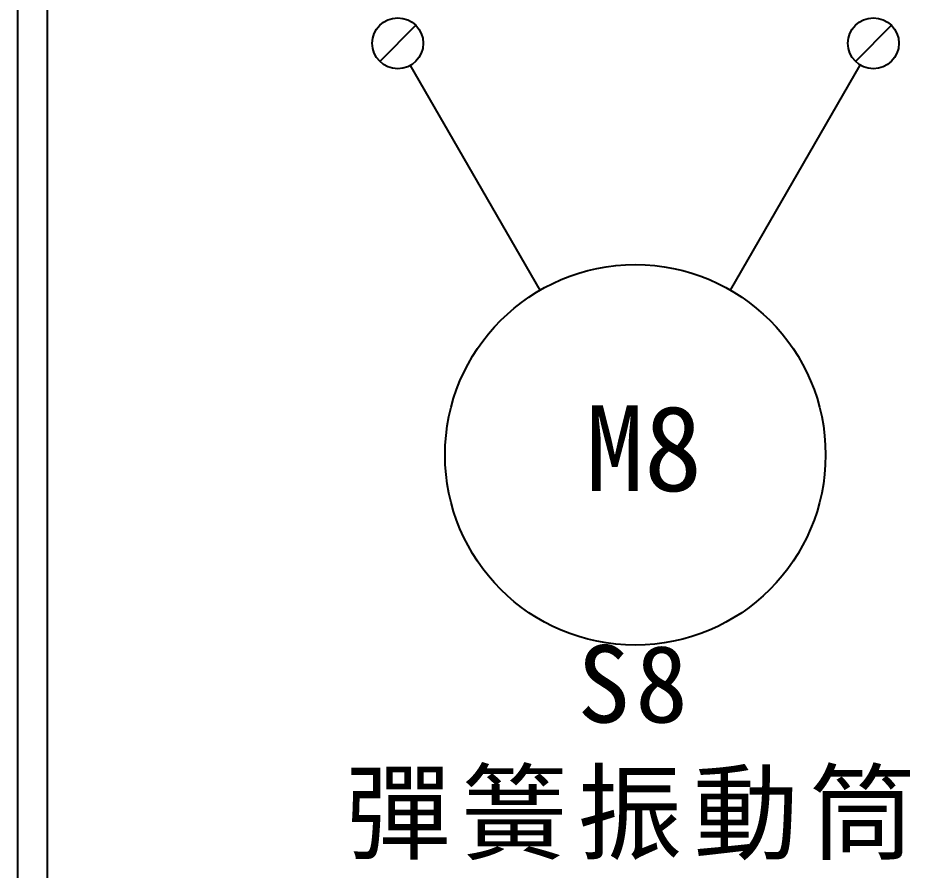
# Model space of a CAD drawing. Extents: x 10 to 297, y 3 to 207.
# Drawn here: x 10 to 47.52, y 21.53 to 57.36 of the extents above; entities that cross this region are included whole.
import ezdxf

# ---------------------------------------------------------------- set-up
doc = ezdxf.new("R2010")
doc.units = 0
doc.layers.get('0').update_dxf_attribs({"linetype": 'CONTINUOUS'})
doc.layers.add('圖框層', color=7, linetype='CONTINUOUS')
doc.styles.add('STSL', font='kaiu.ttf')
doc.styles.add('標楷體', font='kaiu.ttf')

msp = doc.modelspace()

# ---------------------------------------------------------------- linework, layer by layer
for p, q in [((26.732, 57.047), (25.218, 55.532)), ((46.732, 57.047), (45.218, 55.532)), ((31.963, 45.917), (26.51, 55.362)), ((39.963, 45.917), (45.422, 55.372))]:
    msp.add_line(p, q)
for centre, radius in [((25.975, 56.29), 1.071), ((45.975, 56.29), 1.071), ((35.963, 38.989), 8)]:
    msp.add_circle(centre, radius)
at = {"layer": '圖框層', "color": 7}
for p, q in [((10, 3), (10, 206.969)), ((11.25, 4.25), (11.25, 205.719))]:
    msp.add_line(p, q, dxfattribs=at)

# ---------------------------------------------------------------- texts
at = {"color": 0, "insert": (35.963, 30.989), "char_height": 3.25, "width": 24.14544, "attachment_point": 2, "style": '標楷體'}
msp.add_mtext('{\\T1.1;S8\\P彈簧振動筒}', dxfattribs=at)
at = {"layer": '圖框層', "color": 4, "style": 'STSL'}
msp.add_text('M8', height=3.6, dxfattribs=at).set_placement((33.879, 37.466))

doc.saveas('drawing.dxf')
